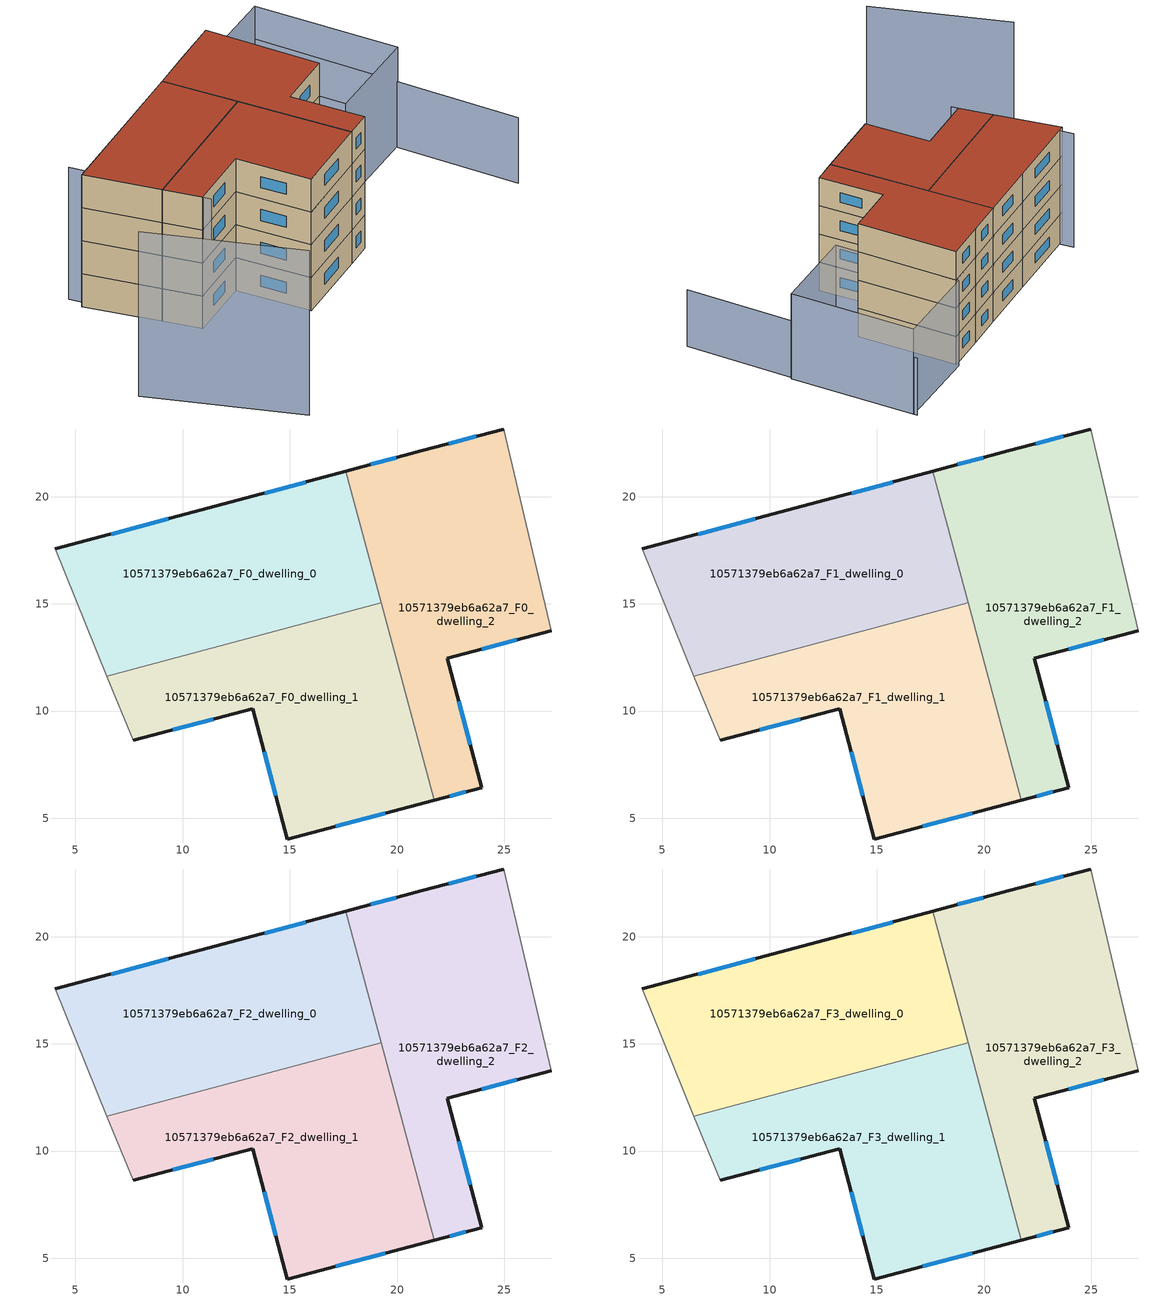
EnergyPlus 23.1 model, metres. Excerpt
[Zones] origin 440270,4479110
10571379eb6a62a7_F0_dwelling_0
 floor ground (EU_floor_Construction): 17.62,21.19 19.26,15.05 6.47,11.63 4.05,17.56 11.95,19.66 z0
 wall outside (EU_wall_Construction): 17.62,21.19 11.95,19.66 4.05,17.56 z0:3
 wall adiabatic (EU_wall_Construction): 4.05,17.56 6.47,11.63 z0:3
 wall to 10571379eb6a62a7_F0_dwelling_1 (EU_wall_Construction): 6.47,11.63 19.26,15.05 z0:3
 wall to 10571379eb6a62a7_F0_dwelling_2 (EU_wall_Construction): 19.26,15.05 17.62,21.19 z0:3
 window (EU_Window_Construction): 15.74,20.68 13.83,20.17 / 9.33,18.96 6.67,18.26 z0.99:2.01
10571379eb6a62a7_F0_dwelling_1
 floor ground (EU_floor_Construction): 19.26,15.05 21.73,5.83 14.88,4.03 13.27,10.12 7.69,8.64 6.47,11.63 z0
 wall outside (EU_wall_Construction): 7.69,8.64 13.27,10.12 14.88,4.03 21.73,5.83 z0:3
 wall adiabatic (EU_wall_Construction): 6.47,11.63 7.69,8.64 z0:3
 wall to 10571379eb6a62a7_F0_dwelling_2 (EU_wall_Construction): 21.73,5.83 19.26,15.05 z0:3
 window (EU_Window_Construction): 13.8,8.1 14.34,6.05 / 9.54,9.13 11.42,9.63 / 17.15,4.63 19.46,5.24 z0.99:2.01
10571379eb6a62a7_F0_dwelling_2
 floor ground (EU_floor_Construction): 24.97,23.15 27.2,13.73 22.34,12.46 23.95,6.42 21.73,5.83 17.62,21.19 21.13,22.13 z0
 wall outside (EU_wall_Construction): 21.73,5.83 23.95,6.42 22.34,12.46 27.2,13.73 / 24.97,23.15 21.13,22.13 17.62,21.19 z0:3
 wall adiabatic (EU_wall_Construction): 27.2,13.73 24.97,23.15 z0:3
 window (EU_Window_Construction): 23.95,12.88 25.59,13.31 / 23.42,8.42 22.87,10.46 / 22.46,6.03 23.21,6.23 / 19.96,21.82 18.78,21.5 / 23.7,22.81 22.4,22.47 z0.99:2.01
10571379eb6a62a7_F1_dwelling_0
 floor to 10571379eb6a62a7_F0_dwelling_0 (EU_floor_Construction): 17.62,21.19 19.26,15.05 6.47,11.63 4.05,17.56 11.95,19.66 z3
 wall outside (EU_wall_Construction): 17.62,21.19 11.95,19.66 4.05,17.56 z3:6
 wall adiabatic (EU_wall_Construction): 4.05,17.56 6.47,11.63 z3:6
 wall to 10571379eb6a62a7_F1_dwelling_1 (EU_wall_Construction): 6.47,11.63 19.26,15.05 z3:6
 wall to 10571379eb6a62a7_F1_dwelling_2 (EU_wall_Construction): 19.26,15.05 17.62,21.19 z3:6
 window (EU_Window_Construction): 15.74,20.68 13.83,20.17 / 9.33,18.96 6.67,18.26 z3.99:5.01
10571379eb6a62a7_F1_dwelling_1
 floor to 10571379eb6a62a7_F0_dwelling_1 (EU_floor_Construction): 19.26,15.05 21.73,5.83 14.88,4.03 13.26,10.12 7.69,8.64 6.47,11.63 z3
 wall outside (EU_wall_Construction): 7.69,8.64 13.27,10.12 14.88,4.03 21.73,5.83 z3:6
 wall adiabatic (EU_wall_Construction): 6.47,11.63 7.69,8.64 z3:6
 wall to 10571379eb6a62a7_F1_dwelling_2 (EU_wall_Construction): 21.73,5.83 19.26,15.05 z3:6
 window (EU_Window_Construction): 13.8,8.1 14.34,6.05 / 9.54,9.13 11.42,9.63 / 17.15,4.63 19.46,5.24 z3.99:5.01
10571379eb6a62a7_F1_dwelling_2
 floor to 10571379eb6a62a7_F0_dwelling_2 (EU_floor_Construction): 24.97,23.15 27.2,13.73 22.34,12.46 23.95,6.42 21.73,5.83 17.62,21.19 21.13,22.13 z3
 wall outside (EU_wall_Construction): 21.73,5.83 23.95,6.42 22.34,12.46 27.2,13.73 / 24.97,23.15 21.13,22.13 17.62,21.19 z3:6
 wall adiabatic (EU_wall_Construction): 27.2,13.73 24.97,23.15 z3:6
 window (EU_Window_Construction): 23.95,12.88 25.59,13.31 / 23.42,8.42 22.87,10.46 / 22.46,6.03 23.21,6.23 / 19.96,21.82 18.78,21.5 / 23.7,22.81 22.4,22.47 z3.99:5.01
10571379eb6a62a7_F2_dwelling_0
 floor to 10571379eb6a62a7_F1_dwelling_0 (EU_floor_Construction): 17.62,21.19 19.26,15.05 6.47,11.63 4.05,17.56 11.95,19.66 z6
 wall outside (EU_wall_Construction): 17.62,21.19 11.95,19.66 4.05,17.56 z6:9
 wall adiabatic (EU_wall_Construction): 4.05,17.56 6.47,11.63 z6:9
 wall to 10571379eb6a62a7_F2_dwelling_1 (EU_wall_Construction): 6.47,11.63 19.26,15.05 z6:9
 wall to 10571379eb6a62a7_F2_dwelling_2 (EU_wall_Construction): 19.26,15.05 17.62,21.19 z6:9
 window (EU_Window_Construction): 15.74,20.68 13.83,20.17 / 9.33,18.96 6.67,18.26 z6.99:8.01
10571379eb6a62a7_F2_dwelling_1
 floor to 10571379eb6a62a7_F1_dwelling_1 (EU_floor_Construction): 19.26,15.05 21.73,5.83 14.88,4.03 13.26,10.12 7.69,8.64 6.47,11.63 z6
 wall outside (EU_wall_Construction): 7.69,8.64 13.27,10.12 14.88,4.03 21.73,5.83 z6:9
 wall adiabatic (EU_wall_Construction): 6.47,11.63 7.69,8.64 z6:9
 wall to 10571379eb6a62a7_F2_dwelling_2 (EU_wall_Construction): 21.73,5.83 19.26,15.05 z6:9
 window (EU_Window_Construction): 13.8,8.1 14.34,6.05 / 9.54,9.13 11.42,9.63 / 17.15,4.63 19.46,5.24 z6.99:8.01
10571379eb6a62a7_F2_dwelling_2
 floor to 10571379eb6a62a7_F1_dwelling_2 (EU_floor_Construction): 24.97,23.15 27.2,13.73 22.34,12.46 23.95,6.42 21.73,5.83 17.62,21.19 21.13,22.13 z6
 wall outside (EU_wall_Construction): 21.73,5.83 23.95,6.42 22.34,12.46 27.2,13.73 / 24.97,23.15 21.13,22.13 17.62,21.19 z6:9
 wall adiabatic (EU_wall_Construction): 27.2,13.73 24.97,23.15 z6:9
 window (EU_Window_Construction): 23.95,12.88 25.59,13.31 / 23.42,8.42 22.87,10.46 / 22.46,6.03 23.21,6.23 / 19.96,21.82 18.78,21.5 / 23.7,22.81 22.4,22.47 z6.99:8.01
10571379eb6a62a7_F3_dwelling_0
 floor to 10571379eb6a62a7_F2_dwelling_0 (EU_floor_Construction): 17.62,21.19 19.26,15.05 6.47,11.63 4.05,17.56 11.95,19.66 z9
 wall outside (EU_wall_Construction): 17.62,21.19 11.95,19.66 4.05,17.56 z9:12
 wall adiabatic (EU_wall_Construction): 4.05,17.56 6.47,11.63 z9:12
 wall to 10571379eb6a62a7_F3_dwelling_1 (EU_wall_Construction): 6.47,11.63 19.26,15.05 z9:12
 wall to 10571379eb6a62a7_F3_dwelling_2 (EU_wall_Construction): 19.26,15.05 17.62,21.19 z9:12
 window (EU_Window_Construction): 15.74,20.68 13.83,20.17 / 9.33,18.96 6.67,18.26 z9.99:11.01
 roof outside (EU_roof_Construction): 19.26,15.05 17.62,21.19 11.95,19.66 4.05,17.56 6.47,11.63 z12
10571379eb6a62a7_F3_dwelling_1
 floor to 10571379eb6a62a7_F2_dwelling_1 (EU_floor_Construction): 19.26,15.05 21.73,5.83 14.88,4.03 13.26,10.12 7.69,8.64 6.47,11.63 z9
 wall outside (EU_wall_Construction): 7.69,8.64 13.27,10.12 14.88,4.03 21.73,5.83 z9:12
 wall adiabatic (EU_wall_Construction): 6.47,11.63 7.69,8.64 z9:12
 wall to 10571379eb6a62a7_F3_dwelling_2 (EU_wall_Construction): 21.73,5.83 19.26,15.05 z9:12
 window (EU_Window_Construction): 13.8,8.1 14.34,6.05 / 9.54,9.13 11.42,9.63 / 17.15,4.63 19.46,5.24 z9.99:11.01
 roof outside (EU_roof_Construction): 21.73,5.83 19.26,15.05 6.47,11.63 7.69,8.64 13.27,10.12 14.88,4.03 z12
10571379eb6a62a7_F3_dwelling_2
 floor to 10571379eb6a62a7_F2_dwelling_2 (EU_floor_Construction): 24.97,23.15 27.2,13.73 22.34,12.46 23.95,6.42 21.73,5.83 17.62,21.19 21.13,22.13 z9
 wall outside (EU_wall_Construction): 21.73,5.83 23.95,6.42 22.34,12.46 27.2,13.73 / 24.97,23.15 21.13,22.13 17.62,21.19 z9:12
 wall adiabatic (EU_wall_Construction): 27.2,13.73 24.97,23.15 z9:12
 window (EU_Window_Construction): 23.95,12.88 25.59,13.31 / 23.42,8.42 22.87,10.46 / 22.46,6.03 23.21,6.23 / 19.96,21.82 18.78,21.5 / 23.7,22.81 22.4,22.47 z9.99:11.01
 roof outside (EU_roof_Construction): 23.95,6.42 22.34,12.46 27.2,13.73 24.97,23.15 21.13,22.13 17.62,21.19 21.73,5.83 z12
shading: -2.38,6.41 4.09,-5.03 z0:15; 4.16,18.99 7.92,8.03 z0:12; 38.14,3.29 33.19,25.67 z0:6; 27.7,11.56 24.91,23.4 / 24.91,23.4 33.26,25.36 / 33.26,25.36 36.05,13.53 / 36.05,13.53 27.7,11.56 z0:9
[Building]
EU S2 Campaign: North Axis=0; Terrain=City; Solar Distribution=FullExterior
[Site:Location]
Madrid: Latitude=40.5; Longitude=-3.5; Time Zone=1; Elevation=609
[SizingPeriod:WeatherFileDays]
AnnualSizingPeriod: Begin Month=1; Begin Day of Month=1; End Month=12; End Day of Month=31; Day of Week for Start Day=Monday; Use Weather File Daylight Saving Period=No; Use Weather File Rain and Snow Indicators=No
[MATERIAL]
EU_InternalMass_Material: Roughness=MediumRough; Thickness=0.1; Conductivity=1; Density=1800; Specific Heat=900; Thermal Absorptance=0.9; Solar Absorptance=0.7; Visible Absorptance=0.7
[MATERIAL:NOMASS] Roughness=MediumRough; Thermal Absorptance=0.9; Solar Absorptance=0.7; Visible Absorptance=0.7
Name | Thermal Resistance
EU_wall_NoMass | 0.609216
EU_roof_NoMass | 0.513268
EU_floor_NoMass | 0.568163
[WINDOWMATERIAL:SIMPLEGLAZINGSYSTEM]
EU_Window_SimpleGlazing: UFactor=5.50606; Solar Heat Gain Coefficient=0.85; Visible Transmittance=0.85
[CONSTRUCTION]
EU_wall_Construction: EU_wall_NoMass
EU_roof_Construction: EU_roof_NoMass
EU_floor_Construction: EU_floor_NoMass
EU_InternalMass_Construction: EU_InternalMass_Material
EU_Window_Construction: EU_Window_SimpleGlazing
[ZONE] Type=1; Multiplier=1; Ceiling Height=autocalculate; Floor Area=autocalculate; Part of Total Floor Area=Yes
Name | Volume
10571379eb6a62a7_F0_dwelling_0; 10571379eb6a62a7_F1_dwelling_0; 10571379eb6a62a7_F2_dwelling_0; 10571379eb6a62a7_F3_dwelling_0 | 259.718
10571379eb6a62a7_F0_dwelling_1; 10571379eb6a62a7_F1_dwelling_1; 10571379eb6a62a7_F2_dwelling_1; 10571379eb6a62a7_F3_dwelling_1; 10571379eb6a62a7_F1_dwelling_2; 10571379eb6a62a7_F2_dwelling_2; 10571379eb6a62a7_F3_dwelling_2 | 259.681
10571379eb6a62a7_F0_dwelling_2 | 259.682
[INTERNALMASS] Construction=EU_InternalMass_Construction
Name | Zone or ZoneList | Surface Area
10571379eb6a62a7_F0_dwelling_0_EU_InternalMass | 10571379eb6a62a7_F0_dwelling_0 | 86.5721
10571379eb6a62a7_F0_dwelling_1_EU_InternalMass | 10571379eb6a62a7_F0_dwelling_1 | 86.561
10571379eb6a62a7_F0_dwelling_2_EU_InternalMass | 10571379eb6a62a7_F0_dwelling_2 | 86.5604
10571379eb6a62a7_F1_dwelling_0_EU_InternalMass | 10571379eb6a62a7_F1_dwelling_0 | 86.5721
10571379eb6a62a7_F1_dwelling_1_EU_InternalMass | 10571379eb6a62a7_F1_dwelling_1 | 86.561
10571379eb6a62a7_F1_dwelling_2_EU_InternalMass | 10571379eb6a62a7_F1_dwelling_2 | 86.5604
10571379eb6a62a7_F2_dwelling_0_EU_InternalMass | 10571379eb6a62a7_F2_dwelling_0 | 86.5721
10571379eb6a62a7_F2_dwelling_1_EU_InternalMass | 10571379eb6a62a7_F2_dwelling_1 | 86.561
10571379eb6a62a7_F2_dwelling_2_EU_InternalMass | 10571379eb6a62a7_F2_dwelling_2 | 86.5604
10571379eb6a62a7_F3_dwelling_0_EU_InternalMass | 10571379eb6a62a7_F3_dwelling_0 | 86.5721
10571379eb6a62a7_F3_dwelling_1_EU_InternalMass | 10571379eb6a62a7_F3_dwelling_1 | 86.561
10571379eb6a62a7_F3_dwelling_2_EU_InternalMass | 10571379eb6a62a7_F3_dwelling_2 | 86.5604
[OTHEREQUIPMENT] Fuel Type=Electricity; Design Level Calculation Method=Watts/Area; Power per Zone Floor Area=1; Fraction Latent=0; Fraction Radiant=0; Fraction Lost=0; Carbon Dioxide Generation Rate=0; EndUse Subcategory=EU_Step8_InternalGains
Name | Zone or ZoneList or Space or SpaceList | Schedule
EU_Step8_InternalGain_10571379eb6a62a7_F0_dwelling_0_f000 | 10571379eb6a62a7_F0_dwelling_0 | EU_Step8_GainSchedule_10571379eb6a62a7_F0_dwelling_0_f000
EU_Step8_InternalGain_10571379eb6a62a7_F0_dwelling_1_f000 | 10571379eb6a62a7_F0_dwelling_1 | EU_Step8_GainSchedule_10571379eb6a62a7_F0_dwelling_1_f000
EU_Step8_InternalGain_10571379eb6a62a7_F0_dwelling_2_f000 | 10571379eb6a62a7_F0_dwelling_2 | EU_Step8_GainSchedule_10571379eb6a62a7_F0_dwelling_2_f000
EU_Step8_InternalGain_10571379eb6a62a7_F1_dwelling_0_f000 | 10571379eb6a62a7_F1_dwelling_0 | EU_Step8_GainSchedule_10571379eb6a62a7_F1_dwelling_0_f000
EU_Step8_InternalGain_10571379eb6a62a7_F1_dwelling_1_f000 | 10571379eb6a62a7_F1_dwelling_1 | EU_Step8_GainSchedule_10571379eb6a62a7_F1_dwelling_1_f000
EU_Step8_InternalGain_10571379eb6a62a7_F1_dwelling_2_f000 | 10571379eb6a62a7_F1_dwelling_2 | EU_Step8_GainSchedule_10571379eb6a62a7_F1_dwelling_2_f000
EU_Step8_InternalGain_10571379eb6a62a7_F2_dwelling_0_f000 | 10571379eb6a62a7_F2_dwelling_0 | EU_Step8_GainSchedule_10571379eb6a62a7_F2_dwelling_0_f000
EU_Step8_InternalGain_10571379eb6a62a7_F2_dwelling_1_f000 | 10571379eb6a62a7_F2_dwelling_1 | EU_Step8_GainSchedule_10571379eb6a62a7_F2_dwelling_1_f000
EU_Step8_InternalGain_10571379eb6a62a7_F2_dwelling_2_f000 | 10571379eb6a62a7_F2_dwelling_2 | EU_Step8_GainSchedule_10571379eb6a62a7_F2_dwelling_2_f000
EU_Step8_InternalGain_10571379eb6a62a7_F3_dwelling_0_f000 | 10571379eb6a62a7_F3_dwelling_0 | EU_Step8_GainSchedule_10571379eb6a62a7_F3_dwelling_0_f000
EU_Step8_InternalGain_10571379eb6a62a7_F3_dwelling_1_f000 | 10571379eb6a62a7_F3_dwelling_1 | EU_Step8_GainSchedule_10571379eb6a62a7_F3_dwelling_1_f000
EU_Step8_InternalGain_10571379eb6a62a7_F3_dwelling_2_f000 | 10571379eb6a62a7_F3_dwelling_2 | EU_Step8_GainSchedule_10571379eb6a62a7_F3_dwelling_2_f000
[ZONEVENTILATION:DESIGNFLOWRATE] Schedule=EU_AlwaysOn; Design Flow Rate Calculation Method=AirChanges/Hour; Air Changes per Hour=0.752966; Ventilation Type=Natural; Fan Pressure Rise=0; Fan Total Efficiency=1; Constant Term Coefficient=1; Temperature Term Coefficient=0; Velocity Term Coefficient=0; Velocity Squared Term Coefficient=0; Minimum Indoor Temperature=-100; Maximum Indoor Temperature=100; Delta Temperature=-100; Minimum Outdoor Temperature=-100; Maximum Outdoor Temperature=100; Maximum Wind Speed=40
Name | Zone or ZoneList or Space or SpaceList
EU_ConstantAir_10571379eb6a62a7_F0_dwelling_0 | 10571379eb6a62a7_F0_dwelling_0
EU_ConstantAir_10571379eb6a62a7_F0_dwelling_1 | 10571379eb6a62a7_F0_dwelling_1
EU_ConstantAir_10571379eb6a62a7_F0_dwelling_2 | 10571379eb6a62a7_F0_dwelling_2
EU_ConstantAir_10571379eb6a62a7_F1_dwelling_0 | 10571379eb6a62a7_F1_dwelling_0
EU_ConstantAir_10571379eb6a62a7_F1_dwelling_1 | 10571379eb6a62a7_F1_dwelling_1
EU_ConstantAir_10571379eb6a62a7_F1_dwelling_2 | 10571379eb6a62a7_F1_dwelling_2
EU_ConstantAir_10571379eb6a62a7_F2_dwelling_0 | 10571379eb6a62a7_F2_dwelling_0
EU_ConstantAir_10571379eb6a62a7_F2_dwelling_1 | 10571379eb6a62a7_F2_dwelling_1
EU_ConstantAir_10571379eb6a62a7_F2_dwelling_2 | 10571379eb6a62a7_F2_dwelling_2
EU_ConstantAir_10571379eb6a62a7_F3_dwelling_0 | 10571379eb6a62a7_F3_dwelling_0
EU_ConstantAir_10571379eb6a62a7_F3_dwelling_1 | 10571379eb6a62a7_F3_dwelling_1
EU_ConstantAir_10571379eb6a62a7_F3_dwelling_2 | 10571379eb6a62a7_F3_dwelling_2
[HVACTEMPLATE:THERMOSTAT] Constant Heating Setpoint=20; Constant Cooling Setpoint=50
EU_HeatOnly_10571379eb6a62a7_F0_dwelling_0; EU_HeatOnly_10571379eb6a62a7_F0_dwelling_1; EU_HeatOnly_10571379eb6a62a7_F0_dwelling_2; EU_HeatOnly_10571379eb6a62a7_F1_dwelling_0; EU_HeatOnly_10571379eb6a62a7_F1_dwelling_1; EU_HeatOnly_10571379eb6a62a7_F1_dwelling_2; EU_HeatOnly_10571379eb6a62a7_F2_dwelling_0; EU_HeatOnly_10571379eb6a62a7_F2_dwelling_1; EU_HeatOnly_10571379eb6a62a7_F2_dwelling_2; EU_HeatOnly_10571379eb6a62a7_F3_dwelling_0; EU_HeatOnly_10571379eb6a62a7_F3_dwelling_1; EU_HeatOnly_10571379eb6a62a7_F3_dwelling_2
[HVACTEMPLATE:ZONE:IDEALLOADSAIRSYSTEM] System Availability Schedule=EU_AlwaysOn; Maximum Heating Supply Air Temperature=50; Minimum Cooling Supply Air Temperature=13; Maximum Heating Supply Air Humidity Ratio=0.0156; Minimum Cooling Supply Air Humidity Ratio=0.0077; Heating Limit=NoLimit; Cooling Limit=NoLimit; Heating Availability Schedule=EU_AlwaysOn; Cooling Availability Schedule=EU_CoolingOff; Dehumidification Control Type=ConstantSensibleHeatRatio; Cooling Sensible Heat Ratio=0.7; Dehumidification Setpoint=60; Humidification Control Type=None; Humidification Setpoint=30; Outdoor Air Method=None; Outdoor Air Flow Rate per Person=0.00944; Outdoor Air Flow Rate per Zone Floor Area=0; Outdoor Air Flow Rate per Zone=0; Demand Controlled Ventilation Type=None; Outdoor Air Economizer Type=NoEconomizer; Heat Recovery Type=None; Sensible Heat Recovery Effectiveness=0.7; Latent Heat Recovery Effectiveness=0.65
Name | Template Thermostat
10571379eb6a62a7_F0_dwelling_0 | EU_HeatOnly_10571379eb6a62a7_F0_dwelling_0
10571379eb6a62a7_F0_dwelling_1 | EU_HeatOnly_10571379eb6a62a7_F0_dwelling_1
10571379eb6a62a7_F0_dwelling_2 | EU_HeatOnly_10571379eb6a62a7_F0_dwelling_2
10571379eb6a62a7_F1_dwelling_0 | EU_HeatOnly_10571379eb6a62a7_F1_dwelling_0
10571379eb6a62a7_F1_dwelling_1 | EU_HeatOnly_10571379eb6a62a7_F1_dwelling_1
10571379eb6a62a7_F1_dwelling_2 | EU_HeatOnly_10571379eb6a62a7_F1_dwelling_2
10571379eb6a62a7_F2_dwelling_0 | EU_HeatOnly_10571379eb6a62a7_F2_dwelling_0
10571379eb6a62a7_F2_dwelling_1 | EU_HeatOnly_10571379eb6a62a7_F2_dwelling_1
10571379eb6a62a7_F2_dwelling_2 | EU_HeatOnly_10571379eb6a62a7_F2_dwelling_2
10571379eb6a62a7_F3_dwelling_0 | EU_HeatOnly_10571379eb6a62a7_F3_dwelling_0
10571379eb6a62a7_F3_dwelling_1 | EU_HeatOnly_10571379eb6a62a7_F3_dwelling_1
10571379eb6a62a7_F3_dwelling_2 | EU_HeatOnly_10571379eb6a62a7_F3_dwelling_2
[SIZING:ZONE] Zone Cooling Design Supply Air Temperature Input Method=SupplyAirTemperature; Zone Cooling Design Supply Air Temperature=13; Zone Heating Design Supply Air Temperature Input Method=SupplyAirTemperature; Zone Heating Design Supply Air Temperature=50; Zone Cooling Design Supply Air Humidity Ratio=0.008; Zone Heating Design Supply Air Humidity Ratio=0.008; Cooling Design Air Flow Method=DesignDay; Cooling Design Air Flow Rate=0; Cooling Minimum Air Flow per Zone Floor Area=0.000762; Cooling Minimum Air Flow=0; Cooling Minimum Air Flow Fraction=0.2; Heating Design Air Flow Method=DesignDay; Heating Design Air Flow Rate=0; Heating Maximum Air Flow per Zone Floor Area=0.002032; Heating Maximum Air Flow=0.141576; Heating Maximum Air Flow Fraction=0.3; Account for Dedicated Outdoor Air System=No; Dedicated Outdoor Air System Control Strategy=NeutralSupplyAir; Dedicated Outdoor Air Low Setpoint Temperature for Design=autosize; Dedicated Outdoor Air High Setpoint Temperature for Design=autosize; Zone Load Sizing Method=Sensible Load Only No Latent Load; Zone Latent Cooling Design Supply Air Humidity Ratio Input Method=HumidityRatioDifference; Zone Cooling Design Supply Air Humidity Ratio Difference=0.005; Zone Latent Heating Design Supply Air Humidity Ratio Input Method=HumidityRatioDifference; Zone Humidification Design Supply Air Humidity Ratio Difference=0.005
10571379eb6a62a7_F0_dwelling_0; 10571379eb6a62a7_F0_dwelling_1; 10571379eb6a62a7_F0_dwelling_2; 10571379eb6a62a7_F1_dwelling_0; 10571379eb6a62a7_F1_dwelling_1; 10571379eb6a62a7_F1_dwelling_2; 10571379eb6a62a7_F2_dwelling_0; 10571379eb6a62a7_F2_dwelling_1; 10571379eb6a62a7_F2_dwelling_2; 10571379eb6a62a7_F3_dwelling_0; 10571379eb6a62a7_F3_dwelling_1; 10571379eb6a62a7_F3_dwelling_2
[SCHEDULE:CONSTANT]
Name | Hourly Value
EU_AlwaysOn | 1
EU_CoolingOff | 0
[SCHEDULE:FILE] Column Number=1; Rows to Skip at Top=0; Number of Hours of Data=8760; Column Separator=Comma; Interpolate to Timestep=No; Minutes per Item=60; Adjust Schedule for Daylight Savings=Yes
Name | File
EU_Step8_GainSchedule_10571379eb6a62a7_F0_dwelling_0_f000 | ../../schedules/10571379eb6a62a7/10571379eb6a62a7_F0_dwelling_0_f000_gain.csv
EU_Step8_GainSchedule_10571379eb6a62a7_F0_dwelling_1_f000 | ../../schedules/10571379eb6a62a7/10571379eb6a62a7_F0_dwelling_1_f000_gain.csv
EU_Step8_GainSchedule_10571379eb6a62a7_F0_dwelling_2_f000 | ../../schedules/10571379eb6a62a7/10571379eb6a62a7_F0_dwelling_2_f000_gain.csv
EU_Step8_GainSchedule_10571379eb6a62a7_F1_dwelling_0_f000 | ../../schedules/10571379eb6a62a7/10571379eb6a62a7_F1_dwelling_0_f000_gain.csv
EU_Step8_GainSchedule_10571379eb6a62a7_F1_dwelling_1_f000 | ../../schedules/10571379eb6a62a7/10571379eb6a62a7_F1_dwelling_1_f000_gain.csv
EU_Step8_GainSchedule_10571379eb6a62a7_F1_dwelling_2_f000 | ../../schedules/10571379eb6a62a7/10571379eb6a62a7_F1_dwelling_2_f000_gain.csv
EU_Step8_GainSchedule_10571379eb6a62a7_F2_dwelling_0_f000 | ../../schedules/10571379eb6a62a7/10571379eb6a62a7_F2_dwelling_0_f000_gain.csv
EU_Step8_GainSchedule_10571379eb6a62a7_F2_dwelling_1_f000 | ../../schedules/10571379eb6a62a7/10571379eb6a62a7_F2_dwelling_1_f000_gain.csv
EU_Step8_GainSchedule_10571379eb6a62a7_F2_dwelling_2_f000 | ../../schedules/10571379eb6a62a7/10571379eb6a62a7_F2_dwelling_2_f000_gain.csv
EU_Step8_GainSchedule_10571379eb6a62a7_F3_dwelling_0_f000 | ../../schedules/10571379eb6a62a7/10571379eb6a62a7_F3_dwelling_0_f000_gain.csv
EU_Step8_GainSchedule_10571379eb6a62a7_F3_dwelling_1_f000 | ../../schedules/10571379eb6a62a7/10571379eb6a62a7_F3_dwelling_1_f000_gain.csv
EU_Step8_GainSchedule_10571379eb6a62a7_F3_dwelling_2_f000 | ../../schedules/10571379eb6a62a7/10571379eb6a62a7_F3_dwelling_2_f000_gain.csv
